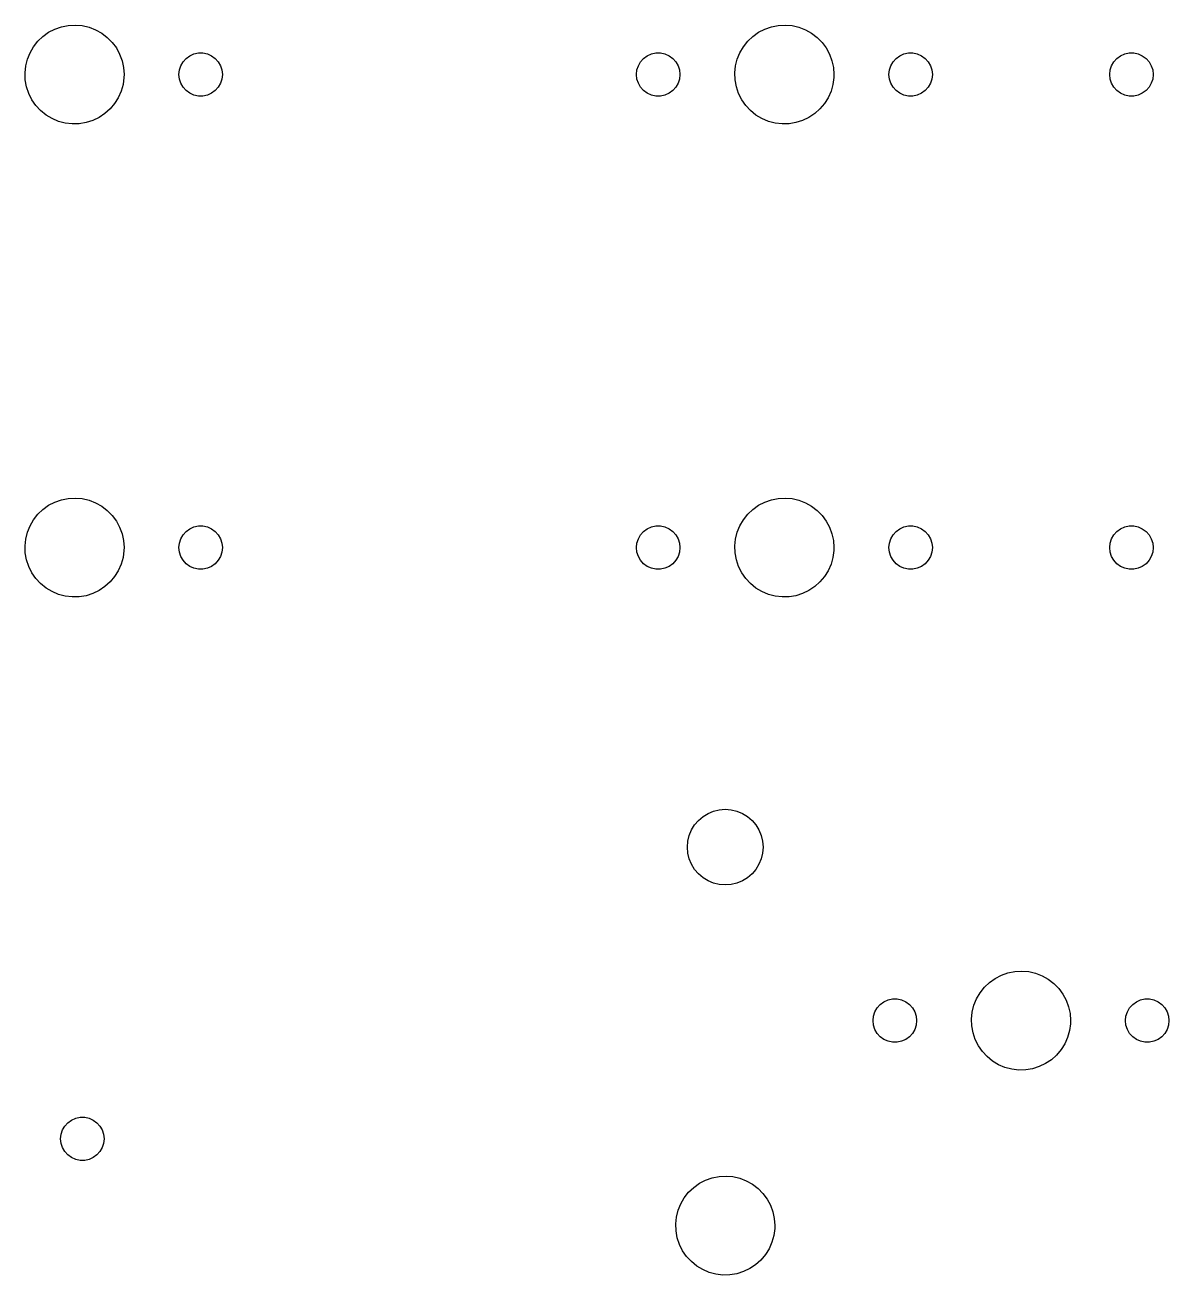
# Model space of a CAD drawing. Extents: x 30 to 427, y -148 to -23.
# Drawn here: x 329 to 375, y -148.4 to -98 of the extents above; entities that cross this region are included whole.
import ezdxf

# ---------------------------------------------------------------- set-up
doc = ezdxf.new("R2010")
doc.units = 0
doc.layers.add('BLACK', color=7, linetype='CONTINUOUS')

msp = doc.modelspace()

# ---------------------------------------------------------------- linework, layer by layer
at = {"layer": 'BLACK', "linetype": 'CONTINUOUS'}
for p, q in [((330.202, -98.1826), (330.468, -98.0893)), ((330.468, -98.0893), (330.744, -98.0343)), ((330.744, -98.0343), (331.025, -98.0188)), ((331.025, -98.0188), (331.306, -98.0431)), ((331.306, -98.0431), (331.58, -98.1067)), ((331.58, -98.1067), (331.843, -98.2084)), ((358.777, -98.1826), (359.043, -98.0893)), ((359.043, -98.0893), (359.319, -98.0343)), ((359.319, -98.0343), (359.6, -98.0188)), ((359.6, -98.0188), (359.881, -98.0431)), ((359.881, -98.0431), (360.155, -98.1067)), ((360.155, -98.1067), (360.418, -98.2084)), ((329.519, -98.6706), (329.723, -98.4762)), ((329.723, -98.4762), (329.952, -98.3124)), ((329.952, -98.3124), (330.202, -98.1826)), ((331.843, -98.2084), (332.088, -98.346)), ((332.088, -98.346), (332.312, -98.5169)), ((332.312, -98.5169), (332.51, -98.7176)), ((358.094, -98.6706), (358.298, -98.4762)), ((358.298, -98.4762), (358.527, -98.3124)), ((358.527, -98.3124), (358.777, -98.1826)), ((360.418, -98.2084), (360.663, -98.346)), ((360.663, -98.346), (360.887, -98.5169)), ((360.887, -98.5169), (361.085, -98.7176)), ((329.097, -99.3964), (329.203, -99.1353)), ((329.203, -99.1353), (329.345, -98.8918)), ((329.345, -98.8918), (329.519, -98.6706)), ((332.51, -98.7176), (332.677, -98.9441)), ((332.677, -98.9441), (332.811, -99.192)), ((335.803, -99.1803), (335.982, -99.1423)), ((335.982, -99.1423), (336.165, -99.1423)), ((336.165, -99.1423), (336.344, -99.1803)), ((354.218, -99.1803), (354.397, -99.1423)), ((354.397, -99.1423), (354.58, -99.1423)), ((354.58, -99.1423), (354.759, -99.1803)), ((357.672, -99.3964), (357.778, -99.1353)), ((357.778, -99.1353), (357.92, -98.8918)), ((357.92, -98.8918), (358.094, -98.6706)), ((361.085, -98.7176), (361.252, -98.9441)), ((361.252, -98.9441), (361.386, -99.192)), ((364.378, -99.1803), (364.557, -99.1423)), ((364.557, -99.1423), (364.74, -99.1423)), ((364.74, -99.1423), (364.919, -99.1803)), ((373.268, -99.1803), (373.447, -99.1423)), ((373.447, -99.1423), (373.63, -99.1423)), ((373.63, -99.1423), (373.809, -99.1803)), ((329.001, -99.9499), (329.03, -99.6697)), ((329.03, -99.6697), (329.097, -99.3964)), ((332.811, -99.192), (332.908, -99.4562)), ((332.908, -99.4562), (332.968, -99.7316)), ((335.218, -99.8306), (335.274, -99.6566)), ((335.274, -99.6566), (335.366, -99.4982)), ((335.366, -99.4982), (335.488, -99.3622)), ((335.488, -99.3622), (335.636, -99.2547)), ((335.636, -99.2547), (335.803, -99.1803)), ((336.344, -99.1803), (336.511, -99.2547)), ((336.511, -99.2547), (336.659, -99.3622)), ((336.659, -99.3622), (336.782, -99.4982)), ((336.782, -99.4982), (336.873, -99.6566)), ((336.873, -99.6566), (336.93, -99.8306)), ((353.633, -99.8306), (353.689, -99.6566)), ((353.689, -99.6566), (353.781, -99.4982)), ((353.781, -99.4982), (353.903, -99.3622)), ((353.903, -99.3622), (354.051, -99.2547)), ((354.051, -99.2547), (354.218, -99.1803)), ((354.759, -99.1803), (354.926, -99.2547)), ((354.926, -99.2547), (355.074, -99.3622)), ((355.074, -99.3622), (355.197, -99.4982)), ((355.197, -99.4982), (355.288, -99.6566)), ((355.288, -99.6566), (355.345, -99.8306)), ((357.576, -99.9499), (357.605, -99.6697)), ((357.605, -99.6697), (357.672, -99.3964)), ((361.386, -99.192), (361.483, -99.4562)), ((361.483, -99.4562), (361.543, -99.7316)), ((363.793, -99.8306), (363.849, -99.6566)), ((363.849, -99.6566), (363.941, -99.4982)), ((363.941, -99.4982), (364.063, -99.3622)), ((364.063, -99.3622), (364.211, -99.2547)), ((364.211, -99.2547), (364.378, -99.1803)), ((364.919, -99.1803), (365.086, -99.2547)), ((365.086, -99.2547), (365.234, -99.3622)), ((365.234, -99.3622), (365.357, -99.4982)), ((365.357, -99.4982), (365.448, -99.6566)), ((365.448, -99.6566), (365.505, -99.8306)), ((372.683, -99.8306), (372.739, -99.6566)), ((372.739, -99.6566), (372.831, -99.4982)), ((372.831, -99.4982), (372.953, -99.3622)), ((372.953, -99.3622), (373.101, -99.2547)), ((373.101, -99.2547), (373.268, -99.1803)), ((373.809, -99.1803), (373.976, -99.2547)), ((373.976, -99.2547), (374.124, -99.3622)), ((374.124, -99.3622), (374.247, -99.4982)), ((374.247, -99.4982), (374.338, -99.6566)), ((374.338, -99.6566), (374.395, -99.8306)), ((329.012, -100.231), (329.001, -99.9499)), ((332.984, -100.138), (332.946, -100.417)), ((332.968, -99.7316), (332.988, -100.012)), ((332.988, -100.012), (332.984, -100.138)), ((335.199, -100.012), (335.218, -99.8306)), ((335.218, -100.194), (335.199, -100.012)), ((336.93, -99.8306), (336.949, -100.012)), ((336.949, -100.012), (336.93, -100.194)), ((353.614, -100.012), (353.633, -99.8306)), ((353.633, -100.194), (353.614, -100.012)), ((355.345, -99.8306), (355.364, -100.012)), ((355.364, -100.012), (355.345, -100.194)), ((357.587, -100.231), (357.576, -99.9499)), ((361.559, -100.138), (361.521, -100.417)), ((361.543, -99.7316), (361.563, -100.012)), ((361.563, -100.012), (361.559, -100.138)), ((363.774, -100.012), (363.793, -99.8306)), ((363.793, -100.194), (363.774, -100.012)), ((365.505, -99.8306), (365.524, -100.012)), ((365.524, -100.012), (365.505, -100.194)), ((372.664, -100.012), (372.683, -99.8306)), ((372.683, -100.194), (372.664, -100.012)), ((374.395, -99.8306), (374.414, -100.012)), ((374.414, -100.012), (374.395, -100.194)), ((329.062, -100.508), (329.012, -100.231)), ((329.152, -100.776), (329.062, -100.508)), ((332.946, -100.417), (332.87, -100.688)), ((335.274, -100.368), (335.218, -100.194)), ((335.366, -100.527), (335.274, -100.368)), ((335.488, -100.663), (335.366, -100.527)), ((335.636, -100.77), (335.488, -100.663)), ((336.659, -100.663), (336.511, -100.77)), ((336.782, -100.527), (336.659, -100.663)), ((336.873, -100.368), (336.782, -100.527)), ((336.93, -100.194), (336.873, -100.368)), ((353.689, -100.368), (353.633, -100.194)), ((353.781, -100.527), (353.689, -100.368)), ((353.903, -100.663), (353.781, -100.527)), ((354.051, -100.77), (353.903, -100.663)), ((355.074, -100.663), (354.926, -100.77)), ((355.197, -100.527), (355.074, -100.663)), ((355.288, -100.368), (355.197, -100.527)), ((355.345, -100.194), (355.288, -100.368)), ((357.637, -100.508), (357.587, -100.231)), ((357.727, -100.776), (357.637, -100.508)), ((361.521, -100.417), (361.445, -100.688)), ((363.849, -100.368), (363.793, -100.194)), ((363.941, -100.527), (363.849, -100.368)), ((364.063, -100.663), (363.941, -100.527)), ((364.211, -100.77), (364.063, -100.663)), ((365.234, -100.663), (365.086, -100.77)), ((365.357, -100.527), (365.234, -100.663)), ((365.448, -100.368), (365.357, -100.527)), ((365.505, -100.194), (365.448, -100.368)), ((372.739, -100.368), (372.683, -100.194)), ((372.831, -100.527), (372.739, -100.368)), ((372.953, -100.663), (372.831, -100.527)), ((373.101, -100.77), (372.953, -100.663)), ((374.124, -100.663), (373.976, -100.77)), ((374.247, -100.527), (374.124, -100.663)), ((374.338, -100.368), (374.247, -100.527)), ((374.395, -100.194), (374.338, -100.368)), ((329.278, -101.027), (329.152, -100.776)), ((329.438, -101.259), (329.278, -101.027)), ((332.756, -100.946), (332.607, -101.184)), ((332.87, -100.688), (332.756, -100.946)), ((335.803, -100.845), (335.636, -100.77)), ((335.982, -100.883), (335.803, -100.845)), ((336.165, -100.883), (335.982, -100.883)), ((336.344, -100.845), (336.165, -100.883)), ((336.511, -100.77), (336.344, -100.845)), ((354.218, -100.845), (354.051, -100.77)), ((354.397, -100.883), (354.218, -100.845)), ((354.58, -100.883), (354.397, -100.883)), ((354.759, -100.845), (354.58, -100.883)), ((354.926, -100.77), (354.759, -100.845)), ((357.853, -101.027), (357.727, -100.776)), ((358.013, -101.259), (357.853, -101.027)), ((361.331, -100.946), (361.182, -101.184)), ((361.445, -100.688), (361.331, -100.946)), ((364.378, -100.845), (364.211, -100.77)), ((364.557, -100.883), (364.378, -100.845)), ((364.74, -100.883), (364.557, -100.883)), ((364.919, -100.845), (364.74, -100.883)), ((365.086, -100.77), (364.919, -100.845)), ((373.268, -100.845), (373.101, -100.77)), ((373.447, -100.883), (373.268, -100.845)), ((373.63, -100.883), (373.447, -100.883)), ((373.809, -100.845), (373.63, -100.883)), ((373.976, -100.77), (373.809, -100.845)), ((329.629, -101.466), (329.438, -101.259)), ((329.847, -101.644), (329.629, -101.466)), ((330.089, -101.789), (329.847, -101.644)), ((332.216, -101.588), (331.982, -101.744)), ((332.426, -101.4), (332.216, -101.588)), ((332.607, -101.184), (332.426, -101.4)), ((358.204, -101.466), (358.013, -101.259)), ((358.422, -101.644), (358.204, -101.466)), ((358.664, -101.789), (358.422, -101.644)), ((360.791, -101.588), (360.557, -101.744)), ((361.001, -101.4), (360.791, -101.588)), ((361.182, -101.184), (361.001, -101.4)), ((330.348, -101.899), (330.089, -101.789)), ((330.62, -101.971), (330.348, -101.899)), ((330.9, -102.004), (330.62, -101.971)), ((331.181, -101.998), (330.9, -102.004)), ((331.459, -101.951), (331.181, -101.998)), ((331.728, -101.866), (331.459, -101.951)), ((331.982, -101.744), (331.728, -101.866)), ((358.923, -101.899), (358.664, -101.789)), ((359.195, -101.971), (358.923, -101.899)), ((359.475, -102.004), (359.195, -101.971)), ((359.756, -101.998), (359.475, -102.004)), ((360.034, -101.951), (359.756, -101.998)), ((360.303, -101.866), (360.034, -101.951)), ((360.557, -101.744), (360.303, -101.866)), ((329.952, -117.362), (330.202, -117.233)), ((330.202, -117.233), (330.468, -117.139)), ((330.468, -117.139), (330.744, -117.084)), ((330.744, -117.084), (331.025, -117.069)), ((331.025, -117.069), (331.306, -117.093)), ((331.306, -117.093), (331.58, -117.157)), ((331.58, -117.157), (331.843, -117.258)), ((331.843, -117.258), (332.088, -117.396)), ((358.527, -117.362), (358.777, -117.233)), ((358.777, -117.233), (359.043, -117.139)), ((359.043, -117.139), (359.319, -117.084)), ((359.319, -117.084), (359.6, -117.069)), ((359.6, -117.069), (359.881, -117.093)), ((359.881, -117.093), (360.155, -117.157)), ((360.155, -117.157), (360.418, -117.258)), ((360.418, -117.258), (360.663, -117.396)), ((329.345, -117.942), (329.519, -117.721)), ((329.519, -117.721), (329.723, -117.526)), ((329.723, -117.526), (329.952, -117.362)), ((332.088, -117.396), (332.312, -117.567)), ((332.312, -117.567), (332.51, -117.768)), ((332.51, -117.768), (332.677, -117.994)), ((357.92, -117.942), (358.094, -117.721)), ((358.094, -117.721), (358.298, -117.526)), ((358.298, -117.526), (358.527, -117.362)), ((360.663, -117.396), (360.887, -117.567)), ((360.887, -117.567), (361.085, -117.768)), ((361.085, -117.768), (361.252, -117.994)), ((329.097, -118.446), (329.203, -118.185)), ((329.203, -118.185), (329.345, -117.942)), ((332.677, -117.994), (332.811, -118.242)), ((332.811, -118.242), (332.908, -118.506)), ((335.636, -118.305), (335.803, -118.23)), ((335.803, -118.23), (335.982, -118.192)), ((335.982, -118.192), (336.165, -118.192)), ((336.165, -118.192), (336.344, -118.23)), ((336.344, -118.23), (336.511, -118.305)), ((354.051, -118.305), (354.218, -118.23)), ((354.218, -118.23), (354.397, -118.192)), ((354.397, -118.192), (354.58, -118.192)), ((354.58, -118.192), (354.759, -118.23)), ((354.759, -118.23), (354.926, -118.305)), ((357.672, -118.446), (357.778, -118.185)), ((357.778, -118.185), (357.92, -117.942)), ((361.252, -117.994), (361.386, -118.242)), ((361.386, -118.242), (361.483, -118.506)), ((364.211, -118.305), (364.378, -118.23)), ((364.378, -118.23), (364.557, -118.192)), ((364.557, -118.192), (364.74, -118.192)), ((364.74, -118.192), (364.919, -118.23)), ((364.919, -118.23), (365.086, -118.305)), ((373.101, -118.305), (373.268, -118.23)), ((373.268, -118.23), (373.447, -118.192)), ((373.447, -118.192), (373.63, -118.192)), ((373.63, -118.192), (373.809, -118.23)), ((373.809, -118.23), (373.976, -118.305)), ((329.001, -119), (329.03, -118.72)), ((329.03, -118.72), (329.097, -118.446)), ((332.908, -118.506), (332.968, -118.782)), ((332.968, -118.782), (332.988, -119.062)), ((335.218, -118.881), (335.274, -118.707)), ((335.274, -118.707), (335.366, -118.548)), ((335.366, -118.548), (335.488, -118.412)), ((335.488, -118.412), (335.636, -118.305)), ((336.511, -118.305), (336.659, -118.412)), ((336.659, -118.412), (336.782, -118.548)), ((336.782, -118.548), (336.873, -118.707)), ((336.873, -118.707), (336.93, -118.881)), ((353.633, -118.881), (353.689, -118.707)), ((353.689, -118.707), (353.781, -118.548)), ((353.781, -118.548), (353.903, -118.412)), ((353.903, -118.412), (354.051, -118.305)), ((354.926, -118.305), (355.074, -118.412)), ((355.074, -118.412), (355.197, -118.548)), ((355.197, -118.548), (355.288, -118.707)), ((355.288, -118.707), (355.345, -118.881)), ((357.576, -119), (357.605, -118.72)), ((357.605, -118.72), (357.672, -118.446)), ((361.483, -118.506), (361.543, -118.782)), ((361.543, -118.782), (361.563, -119.062)), ((363.793, -118.881), (363.849, -118.707)), ((363.849, -118.707), (363.941, -118.548)), ((363.941, -118.548), (364.063, -118.412)), ((364.063, -118.412), (364.211, -118.305)), ((365.086, -118.305), (365.234, -118.412)), ((365.234, -118.412), (365.357, -118.548)), ((365.357, -118.548), (365.448, -118.707)), ((365.448, -118.707), (365.505, -118.881)), ((372.683, -118.881), (372.739, -118.707)), ((372.739, -118.707), (372.831, -118.548)), ((372.831, -118.548), (372.953, -118.412)), ((372.953, -118.412), (373.101, -118.305)), ((373.976, -118.305), (374.124, -118.412)), ((374.124, -118.412), (374.247, -118.548)), ((374.247, -118.548), (374.338, -118.707)), ((374.338, -118.707), (374.395, -118.881)), ((329.012, -119.281), (329.001, -119)), ((329.062, -119.558), (329.012, -119.281)), ((332.984, -119.188), (332.946, -119.467)), ((332.988, -119.062), (332.984, -119.188)), ((335.199, -119.062), (335.218, -118.881)), ((335.218, -119.244), (335.199, -119.062)), ((335.274, -119.418), (335.218, -119.244)), ((336.93, -119.244), (336.873, -119.418)), ((336.93, -118.881), (336.949, -119.062)), ((336.949, -119.062), (336.93, -119.244)), ((353.614, -119.062), (353.633, -118.881)), ((353.633, -119.244), (353.614, -119.062)), ((353.689, -119.418), (353.633, -119.244)), ((355.345, -119.244), (355.288, -119.418)), ((355.345, -118.881), (355.364, -119.062)), ((355.364, -119.062), (355.345, -119.244)), ((357.587, -119.281), (357.576, -119)), ((357.637, -119.558), (357.587, -119.281)), ((361.559, -119.188), (361.521, -119.467)), ((361.563, -119.062), (361.559, -119.188)), ((363.774, -119.062), (363.793, -118.881)), ((363.793, -119.244), (363.774, -119.062)), ((363.849, -119.418), (363.793, -119.244)), ((365.505, -119.244), (365.448, -119.418)), ((365.505, -118.881), (365.524, -119.062)), ((365.524, -119.062), (365.505, -119.244)), ((372.664, -119.062), (372.683, -118.881)), ((372.683, -119.244), (372.664, -119.062)), ((372.739, -119.418), (372.683, -119.244)), ((374.395, -119.244), (374.338, -119.418)), ((374.395, -118.881), (374.414, -119.062)), ((374.414, -119.062), (374.395, -119.244)), ((329.152, -119.826), (329.062, -119.558)), ((332.87, -119.738), (332.756, -119.996)), ((332.946, -119.467), (332.87, -119.738)), ((335.366, -119.577), (335.274, -119.418)), ((335.488, -119.713), (335.366, -119.577)), ((335.636, -119.82), (335.488, -119.713)), ((336.659, -119.713), (336.511, -119.82)), ((336.782, -119.577), (336.659, -119.713)), ((336.873, -119.418), (336.782, -119.577)), ((353.781, -119.577), (353.689, -119.418)), ((353.903, -119.713), (353.781, -119.577)), ((354.051, -119.82), (353.903, -119.713)), ((355.074, -119.713), (354.926, -119.82)), ((355.197, -119.577), (355.074, -119.713)), ((355.288, -119.418), (355.197, -119.577)), ((357.727, -119.826), (357.637, -119.558)), ((361.445, -119.738), (361.331, -119.996)), ((361.521, -119.467), (361.445, -119.738)), ((363.941, -119.577), (363.849, -119.418)), ((364.063, -119.713), (363.941, -119.577)), ((364.211, -119.82), (364.063, -119.713)), ((365.234, -119.713), (365.086, -119.82)), ((365.357, -119.577), (365.234, -119.713)), ((365.448, -119.418), (365.357, -119.577)), ((372.831, -119.577), (372.739, -119.418)), ((372.953, -119.713), (372.831, -119.577)), ((373.101, -119.82), (372.953, -119.713)), ((374.124, -119.713), (373.976, -119.82)), ((374.247, -119.577), (374.124, -119.713)), ((374.338, -119.418), (374.247, -119.577)), ((329.278, -120.077), (329.152, -119.826)), ((329.438, -120.309), (329.278, -120.077)), ((329.629, -120.516), (329.438, -120.309)), ((332.607, -120.234), (332.426, -120.45)), ((332.756, -119.996), (332.607, -120.234)), ((335.803, -119.895), (335.636, -119.82)), ((335.982, -119.933), (335.803, -119.895)), ((336.165, -119.933), (335.982, -119.933)), ((336.344, -119.895), (336.165, -119.933)), ((336.511, -119.82), (336.344, -119.895)), ((354.218, -119.895), (354.051, -119.82)), ((354.397, -119.933), (354.218, -119.895)), ((354.58, -119.933), (354.397, -119.933)), ((354.759, -119.895), (354.58, -119.933)), ((354.926, -119.82), (354.759, -119.895)), ((357.853, -120.077), (357.727, -119.826)), ((358.013, -120.309), (357.853, -120.077)), ((358.204, -120.516), (358.013, -120.309)), ((361.182, -120.234), (361.001, -120.45)), ((361.331, -119.996), (361.182, -120.234)), ((364.378, -119.895), (364.211, -119.82)), ((364.557, -119.933), (364.378, -119.895)), ((364.74, -119.933), (364.557, -119.933)), ((364.919, -119.895), (364.74, -119.933)), ((365.086, -119.82), (364.919, -119.895)), ((373.268, -119.895), (373.101, -119.82)), ((373.447, -119.933), (373.268, -119.895)), ((373.63, -119.933), (373.447, -119.933)), ((373.809, -119.895), (373.63, -119.933)), ((373.976, -119.82), (373.809, -119.895)), ((329.847, -120.694), (329.629, -120.516)), ((330.089, -120.839), (329.847, -120.694)), ((331.982, -120.794), (331.728, -120.916)), ((332.216, -120.638), (331.982, -120.794)), ((332.426, -120.45), (332.216, -120.638)), ((358.422, -120.694), (358.204, -120.516)), ((358.664, -120.839), (358.422, -120.694)), ((360.557, -120.794), (360.303, -120.916)), ((360.791, -120.638), (360.557, -120.794)), ((361.001, -120.45), (360.791, -120.638)), ((330.348, -120.949), (330.089, -120.839)), ((330.62, -121.021), (330.348, -120.949)), ((330.9, -121.054), (330.62, -121.021)), ((331.181, -121.048), (330.9, -121.054)), ((331.459, -121.001), (331.181, -121.048)), ((331.728, -120.916), (331.459, -121.001)), ((358.923, -120.949), (358.664, -120.839)), ((359.195, -121.021), (358.923, -120.949)), ((359.475, -121.054), (359.195, -121.021)), ((359.756, -121.048), (359.475, -121.054)), ((360.034, -121.001), (359.756, -121.048)), ((360.303, -120.916), (360.034, -121.001)), ((356.292, -129.895), (356.496, -129.77)), ((356.496, -129.77), (356.717, -129.678)), ((356.717, -129.678), (356.949, -129.622)), ((356.949, -129.622), (357.188, -129.603)), ((357.188, -129.603), (357.426, -129.622)), ((357.426, -129.622), (357.658, -129.678)), ((357.658, -129.678), (357.879, -129.77)), ((357.879, -129.77), (358.083, -129.895)), ((355.83, -130.436), (355.955, -130.232)), ((355.955, -130.232), (356.11, -130.05)), ((356.11, -130.05), (356.292, -129.895)), ((358.083, -129.895), (358.265, -130.05)), ((358.265, -130.05), (358.42, -130.232)), ((358.42, -130.232), (358.545, -130.436)), ((355.682, -130.889), (355.738, -130.657)), ((355.738, -130.657), (355.83, -130.436)), ((358.545, -130.436), (358.637, -130.657)), ((358.637, -130.657), (358.693, -130.889)), ((355.663, -131.127), (355.682, -130.889)), ((355.682, -131.366), (355.663, -131.127)), ((355.738, -131.598), (355.682, -131.366)), ((358.693, -131.366), (358.637, -131.598)), ((358.693, -130.889), (358.712, -131.127)), ((358.712, -131.127), (358.693, -131.366)), ((355.83, -131.819), (355.738, -131.598)), ((355.955, -132.023), (355.83, -131.819)), ((358.545, -131.819), (358.42, -132.023)), ((358.637, -131.598), (358.545, -131.819)), ((356.11, -132.205), (355.955, -132.023)), ((356.292, -132.36), (356.11, -132.205)), ((356.496, -132.485), (356.292, -132.36)), ((358.083, -132.36), (357.879, -132.485)), ((358.265, -132.205), (358.083, -132.36)), ((358.42, -132.023), (358.265, -132.205)), ((356.717, -132.577), (356.496, -132.485)), ((356.949, -132.633), (356.717, -132.577)), ((357.188, -132.651), (356.949, -132.633)), ((357.426, -132.633), (357.188, -132.651)), ((357.658, -132.577), (357.426, -132.633)), ((357.879, -132.485), (357.658, -132.577)), ((367.823, -136.576), (368.052, -136.412)), ((368.052, -136.412), (368.302, -136.283)), ((368.302, -136.283), (368.568, -136.189)), ((368.568, -136.189), (368.844, -136.134)), ((368.844, -136.134), (369.125, -136.119)), ((369.125, -136.119), (369.406, -136.143)), ((369.406, -136.143), (369.68, -136.207)), ((369.68, -136.207), (369.943, -136.308)), ((369.943, -136.308), (370.188, -136.446)), ((367.445, -136.992), (367.619, -136.771)), ((367.619, -136.771), (367.823, -136.576)), ((370.188, -136.446), (370.412, -136.617)), ((370.412, -136.617), (370.61, -136.818)), ((370.61, -136.818), (370.777, -137.044)), ((363.428, -137.462), (363.576, -137.355)), ((363.576, -137.355), (363.743, -137.28)), ((363.743, -137.28), (363.922, -137.242)), ((363.922, -137.242), (364.105, -137.242)), ((364.105, -137.242), (364.284, -137.28)), ((364.284, -137.28), (364.451, -137.355)), ((364.451, -137.355), (364.599, -137.462)), ((367.197, -137.496), (367.303, -137.235)), ((367.303, -137.235), (367.445, -136.992)), ((370.777, -137.044), (370.911, -137.292)), ((370.911, -137.292), (371.008, -137.556)), ((373.588, -137.462), (373.736, -137.355)), ((373.736, -137.355), (373.903, -137.28)), ((373.903, -137.28), (374.082, -137.242)), ((374.082, -137.242), (374.265, -137.242)), ((374.265, -137.242), (374.444, -137.28)), ((374.444, -137.28), (374.611, -137.355)), ((374.611, -137.355), (374.759, -137.462)), ((363.139, -138.112), (363.158, -137.931)), ((363.158, -137.931), (363.214, -137.757)), ((363.214, -137.757), (363.306, -137.598)), ((363.306, -137.598), (363.428, -137.462)), ((364.599, -137.462), (364.722, -137.598)), ((364.722, -137.598), (364.813, -137.757)), ((364.813, -137.757), (364.87, -137.931)), ((364.87, -137.931), (364.889, -138.112)), ((367.101, -138.05), (367.13, -137.77)), ((367.13, -137.77), (367.197, -137.496)), ((371.008, -137.556), (371.068, -137.832)), ((371.068, -137.832), (371.088, -138.112)), ((373.299, -138.112), (373.318, -137.931)), ((373.318, -137.931), (373.374, -137.757)), ((373.374, -137.757), (373.466, -137.598)), ((373.466, -137.598), (373.588, -137.462)), ((374.759, -137.462), (374.882, -137.598)), ((374.882, -137.598), (374.973, -137.757)), ((374.973, -137.757), (375.03, -137.931)), ((375.03, -137.931), (375.049, -138.112)), ((363.158, -138.294), (363.139, -138.112)), ((363.214, -138.468), (363.158, -138.294)), ((364.87, -138.294), (364.813, -138.468)), ((364.889, -138.112), (364.87, -138.294)), ((367.112, -138.331), (367.101, -138.05)), ((367.162, -138.608), (367.112, -138.331)), ((371.084, -138.238), (371.046, -138.517)), ((371.088, -138.112), (371.084, -138.238)), ((373.318, -138.294), (373.299, -138.112)), ((373.374, -138.468), (373.318, -138.294)), ((375.03, -138.294), (374.973, -138.468)), ((375.049, -138.112), (375.03, -138.294)), ((363.306, -138.627), (363.214, -138.468)), ((363.428, -138.763), (363.306, -138.627)), ((363.576, -138.87), (363.428, -138.763)), ((363.743, -138.945), (363.576, -138.87)), ((364.451, -138.87), (364.284, -138.945)), ((364.599, -138.763), (364.451, -138.87)), ((364.722, -138.627), (364.599, -138.763)), ((364.813, -138.468), (364.722, -138.627)), ((367.252, -138.876), (367.162, -138.608)), ((367.378, -139.127), (367.252, -138.876)), ((370.97, -138.788), (370.856, -139.046)), ((371.046, -138.517), (370.97, -138.788)), ((373.466, -138.627), (373.374, -138.468)), ((373.588, -138.763), (373.466, -138.627)), ((373.736, -138.87), (373.588, -138.763)), ((373.903, -138.945), (373.736, -138.87)), ((374.611, -138.87), (374.444, -138.945)), ((374.759, -138.763), (374.611, -138.87)), ((374.882, -138.627), (374.759, -138.763)), ((374.973, -138.468), (374.882, -138.627)), ((363.922, -138.983), (363.743, -138.945)), ((364.105, -138.983), (363.922, -138.983)), ((364.284, -138.945), (364.105, -138.983)), ((367.538, -139.359), (367.378, -139.127)), ((367.729, -139.566), (367.538, -139.359)), ((370.707, -139.284), (370.526, -139.5)), ((370.856, -139.046), (370.707, -139.284)), ((374.082, -138.983), (373.903, -138.945)), ((374.265, -138.983), (374.082, -138.983)), ((374.444, -138.945), (374.265, -138.983)), ((367.947, -139.744), (367.729, -139.566)), ((368.189, -139.889), (367.947, -139.744)), ((368.448, -139.999), (368.189, -139.889)), ((370.082, -139.844), (369.828, -139.966)), ((370.316, -139.688), (370.082, -139.844)), ((370.526, -139.5), (370.316, -139.688)), ((368.72, -140.071), (368.448, -139.999)), ((369, -140.104), (368.72, -140.071)), ((369.281, -140.098), (369, -140.104)), ((369.559, -140.051), (369.281, -140.098)), ((369.828, -139.966), (369.559, -140.051)), ((330.512, -142.519), (330.603, -142.361)), ((330.603, -142.361), (330.726, -142.225)), ((330.726, -142.225), (330.874, -142.117)), ((330.874, -142.117), (331.041, -142.043)), ((331.041, -142.043), (331.22, -142.005)), ((331.22, -142.005), (331.403, -142.005)), ((331.403, -142.005), (331.582, -142.043)), ((331.582, -142.043), (331.749, -142.117)), ((331.749, -142.117), (331.897, -142.225)), ((331.897, -142.225), (332.019, -142.361)), ((332.019, -142.361), (332.111, -142.519)), ((330.436, -142.875), (330.455, -142.693)), ((330.455, -143.057), (330.436, -142.875)), ((330.455, -142.693), (330.512, -142.519)), ((332.111, -142.519), (332.167, -142.693)), ((332.167, -142.693), (332.186, -142.875)), ((332.186, -142.875), (332.167, -143.057)), ((330.512, -143.231), (330.455, -143.057)), ((330.603, -143.389), (330.512, -143.231)), ((330.726, -143.525), (330.603, -143.389)), ((332.019, -143.389), (331.897, -143.525)), ((332.111, -143.231), (332.019, -143.389)), ((332.167, -143.057), (332.111, -143.231)), ((330.874, -143.633), (330.726, -143.525)), ((331.041, -143.707), (330.874, -143.633)), ((331.22, -143.745), (331.041, -143.707)), ((331.403, -143.745), (331.22, -143.745)), ((331.582, -143.707), (331.403, -143.745)), ((331.749, -143.633), (331.582, -143.707)), ((331.897, -143.525), (331.749, -143.633)), ((356.396, -144.538), (356.661, -144.444)), ((356.661, -144.444), (356.938, -144.389)), ((356.938, -144.389), (357.219, -144.374)), ((357.219, -144.374), (357.499, -144.398)), ((357.499, -144.398), (357.774, -144.462)), ((357.774, -144.462), (358.036, -144.563)), ((355.713, -145.026), (355.917, -144.831)), ((355.917, -144.831), (356.146, -144.667)), ((356.146, -144.667), (356.396, -144.538)), ((358.036, -144.563), (358.282, -144.701)), ((358.282, -144.701), (358.506, -144.872)), ((358.506, -144.872), (358.704, -145.073)), ((355.397, -145.49), (355.538, -145.247)), ((355.538, -145.247), (355.713, -145.026)), ((358.704, -145.073), (358.871, -145.299)), ((358.871, -145.299), (359.005, -145.547)), ((355.223, -146.025), (355.291, -145.751)), ((355.291, -145.751), (355.397, -145.49)), ((359.005, -145.547), (359.102, -145.811)), ((359.102, -145.811), (359.162, -146.087)), ((355.195, -146.305), (355.223, -146.025)), ((355.206, -146.586), (355.195, -146.305)), ((359.162, -146.087), (359.181, -146.368)), ((359.181, -146.368), (359.177, -146.493)), ((355.256, -146.863), (355.206, -146.586)), ((355.345, -147.131), (355.256, -146.863)), ((359.14, -146.772), (359.064, -147.043)), ((359.177, -146.493), (359.14, -146.772)), ((355.471, -147.382), (355.345, -147.131)), ((355.631, -147.614), (355.471, -147.382)), ((358.95, -147.301), (358.801, -147.539)), ((359.064, -147.043), (358.95, -147.301)), ((355.823, -147.821), (355.631, -147.614)), ((356.041, -147.999), (355.823, -147.821)), ((356.282, -148.144), (356.041, -147.999)), ((358.41, -147.943), (358.175, -148.099)), ((358.619, -147.755), (358.41, -147.943)), ((358.801, -147.539), (358.619, -147.755)), ((356.542, -148.254), (356.282, -148.144)), ((356.814, -148.326), (356.542, -148.254)), ((357.094, -148.359), (356.814, -148.326)), ((357.375, -148.353), (357.094, -148.359)), ((357.653, -148.306), (357.375, -148.353)), ((357.922, -148.221), (357.653, -148.306)), ((358.175, -148.099), (357.922, -148.221))]:
    msp.add_line(p, q, dxfattribs=at)

doc.saveas('drawing.dxf')
